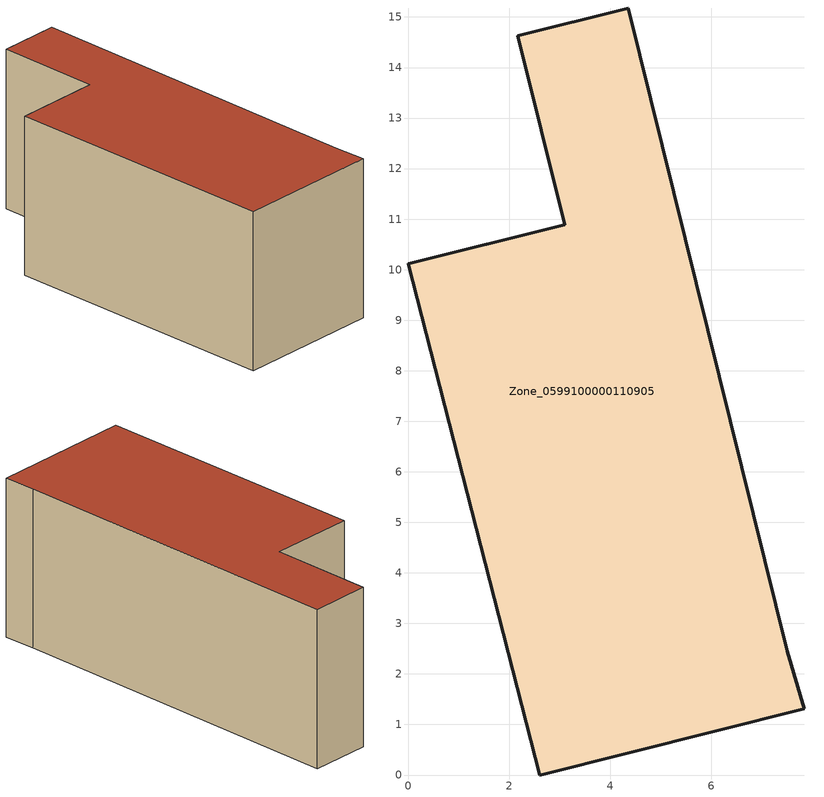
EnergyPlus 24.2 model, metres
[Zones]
Zone_0599100000110905
 floor ground (C_G): 7.5,2.45 7.85,1.31 2.61,0 0,10.12 3.1,10.89 2.17,14.63 4.36,15.18 z0
 wall outside (C_F): 7.85,1.31 7.5,2.45 4.36,15.18 2.17,14.63 3.1,10.89 0,10.12 2.61,0 7.85,1.31 z0:6
 roof outside (C_R): 7.5,2.45 4.36,15.18 2.17,14.63 3.1,10.89 0,10.12 2.61,0 7.85,1.31 z6
[BUILDING]
Pand.0599100000110905: North Axis=0; Terrain=City; Loads Convergence Tolerance Value=0.04; Temperature Convergence Tolerance Value=0.4; Solar Distribution=FullExterior; Maximum Number of Warmup Days=25; Minimum Number of Warmup Days=1
[Site:Location]
Rotterdam.The.Hague.AP_ZH_NLD Design_Conditions: Latitude=51.96; Longitude=4.45; Time Zone=1; Elevation=-4.5
[SITE:GROUNDTEMPERATURE:BUILDINGSURFACE]
18, 18, 18, 18, 18, 18, 18, 18, 18, 18, 18, 18
[MATERIAL] Thermal Absorptance=0.9; Solar Absorptance=0.7; Visible Absorptance=0.7
Name | Roughness | Thickness | Conductivity | Density | Specific Heat
G.TI.1975-1991 | MediumSmooth | 0.15 | 0.288461 | 540 | 1210
F.TI.1975-1991 | Rough | 0.3 | 0.230769 | 1920 | 840
R.TI.1975-1991 | MediumRough | 0.2 | 0.153846 | 1500 | 1000
[CONSTRUCTION]
C_G: G.TI.1975-1991
C_F: F.TI.1975-1991
C_R: R.TI.1975-1991
[ZONE]
Zone_0599100000110905: Type=1; Multiplier=1; Ceiling Height=Autocalculate; Volume=Autocalculate; Floor Area=autocalculate; Part of Total Floor Area=Yes
[ZONEINFILTRATION:DESIGNFLOWRATE]
Infil_Zone_0599100000110905: Zone or ZoneList or Space or SpaceList=Zone_0599100000110905; Schedule=AlwaysOn; Design Flow Rate Calculation Method=Flow/Area; Flow Rate per Floor Area=0.003; Constant Term Coefficient=1; Temperature Term Coefficient=0; Velocity Term Coefficient=0; Velocity Squared Term Coefficient=0
[HVACTEMPLATE:ZONE:IDEALLOADSAIRSYSTEM]
Zone_0599100000110905: Maximum Heating Supply Air Temperature=50; Minimum Cooling Supply Air Temperature=13; Maximum Heating Supply Air Humidity Ratio=0.0156; Minimum Cooling Supply Air Humidity Ratio=0.0077; Heating Limit=NoLimit; Cooling Limit=NoLimit; Dehumidification Control Type=ConstantSensibleHeatRatio; Cooling Sensible Heat Ratio=0.7; Dehumidification Setpoint=60; Humidification Control Type=None; Humidification Setpoint=30; Outdoor Air Method=None; Outdoor Air Flow Rate per Person=0.00944; Outdoor Air Flow Rate per Zone Floor Area=0; Outdoor Air Flow Rate per Zone=0; Demand Controlled Ventilation Type=None; Outdoor Air Economizer Type=NoEconomizer; Heat Recovery Type=None; Sensible Heat Recovery Effectiveness=0.7; Latent Heat Recovery Effectiveness=0.65
[ZONECONTROL:THERMOSTAT]
ThermostatControl_Zone_0599100000110905: Zone or ZoneList=Zone_0599100000110905; Control Type Schedule=DualSetpointControlType; Control 1=Thermostat_Zone_0599100000110905; Temperature Difference Between Cutout And Setpoint=0
[THERMOSTATSETPOINT:DUALSETPOINT]
Thermostat_Zone_0599100000110905: Heating Setpoint Temperature Schedule=HeatingSetpoint_Zone_0599100000110905; Cooling Setpoint Temperature Schedule=CoolingSetpoint_Zone_0599100000110905
[SCHEDULE:COMPACT]
HeatingSetpoint_Zone_0599100000110905: Through: 12/31, For: AllDays, Until: 24:00, 21
CoolingSetpoint_Zone_0599100000110905: Through: 12/31, For: AllDays, Until: 24:00, 24
DualSetpointControlType: Through: 12/31, For: AllDays, Until: 24:00, 4
AlwaysOn: Through: 12/31, For: AllDays, Until: 24:00, 1
